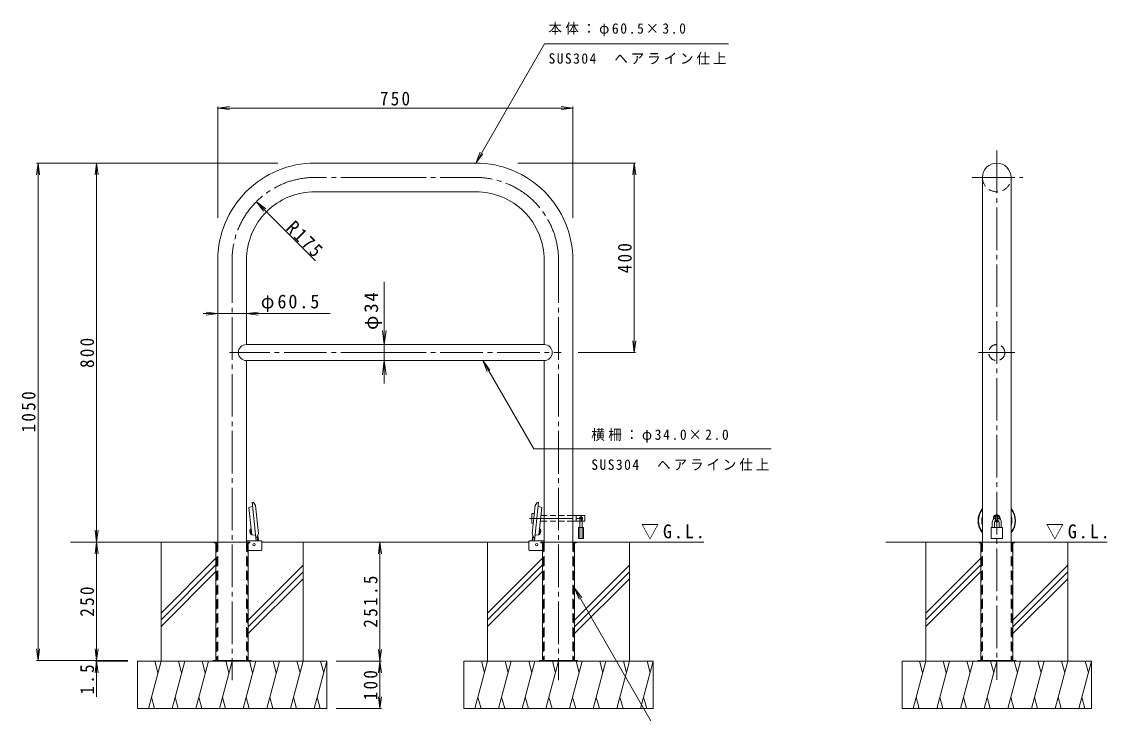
# Model space of a CAD drawing. Units: millimetres at full size, sheet at 1:10; some dimension numbers follow another scale. Extents: x -1750 to 1796, y -1370 to 972.
# Drawn here: x -1750 to 542, y -488 to 972 of the extents above; entities that cross this region are included whole.
import ezdxf

# ---------------------------------------------------------------- set-up
doc = ezdxf.new("R2010")
doc.units = ezdxf.units.MM
doc.header["$LTSCALE"] = 10
for name, pattern in [('CHAIN1', [8, 5, -1, 1, -1]), ('CHAIN2', [12, 9, -1, 1, -1]), ('DASHED1', [1.8, 1.2, -0.6]), ('DASHED2', [3, 2, -1])]:
    doc.linetypes.add(name, pattern=pattern)
for name, color, linetype, lineweight in [('C-0', 4, 'Continuous', 9), ('C-1', 7, 'Continuous', 9), ('C-2', 3, 'Continuous', 9), ('C-3', 3, 'DASHED2', 9), ('C-4', 7, 'Continuous', 9), ('C-5', 7, 'Continuous', 9), ('C-6', 2, 'Continuous', 9), ('C-9', 7, 'Continuous', 9), ('C-A', 2, 'Continuous', 9), ('C-B', 2, 'Continuous', 9), ('C-E', 6, 'Continuous', 5)]:
    doc.layers.add(name, color=color, linetype=linetype, lineweight=lineweight)
doc.styles.add('ＭＳ ゴシック', font='')
doc.styles.get('ＭＳ ゴシック').set_extended_font_data('MS Gothic')

msp = doc.modelspace()

# ---------------------------------------------------------------- linework, layer by layer
at = {"layer": 'C-0', "color": 7, "linetype": 'CHAIN2'}
for p, q in [((308.83, 699.74), (308.83, -417.54)), ((-986.38, 643.22), (-1131.13, 643.22)), ((-986.38, 643.22), (-791.63, 643.22)), ((256.94, 643.22), (363.97, 643.22)), ((-1306.13, 468.22), (-1306.13, -418.43)), ((-616.63, 468.22), (-616.63, -418.43)), ((-986.38, 273.47), (-1311.31, 273.47)), ((-986.38, 273.47), (-611.45, 273.47)), ((270.04, 273.47), (347.17, 273.47)), ((-678.01, -76.53), (-559.41, -76.53))]:
    msp.add_line(p, q, dxfattribs=at)
at = {"layer": 'C-0'}
for p, q in [((-1255.75, -117.73), (-1263.68, -42.33)), ((-1263.43, -42.12), (-1261.04, -42.77)), ((-1261.04, -42.77), (-1256.43, -49.12)), ((-667.01, -117.73), (-659.08, -42.33)), ((-661.72, -42.77), (-666.33, -49.12)), ((-659.34, -42.12), (-661.72, -42.77)), ((-1263.58, -51.64), (-1270.57, -53.27)), ((-1250.22, -108.22), (-1256.43, -49.12)), ((-672.55, -108.22), (-666.33, -49.12)), ((-659.18, -51.64), (-652.19, -53.27)), ((301.83, -75.69), (301.83, -77.6)), ((315.83, -75.69), (315.83, -77.6)), ((-1257.26, -111.79), (-1264.44, -111.65)), ((-1250.22, -108.22), (-1251.4, -111.3)), ((-672.55, -108.22), (-671.36, -111.3)), ((-665.5, -111.79), (-658.33, -111.65)), ((-1343.63, -126.53), (-1343.63, -128.03)), ((-1343.63, -126.53), (-1343.63, -128.03)), ((-1343.63, -128.03), (-1340.13, -128.03)), ((-1340.13, -128.03), (-1340.13, -376.53)), ((-1268.63, -128.03), (-1272.13, -128.03)), ((-1272.13, -128.03), (-1272.13, -376.53)), ((-654.13, -126.53), (-654.13, -128.03)), ((-654.13, -126.53), (-654.13, -128.03)), ((-654.13, -126.53), (-579.13, -126.53)), ((-654.13, -128.03), (-650.63, -128.03)), ((-650.63, -128.03), (-650.63, -376.53)), ((-582.63, -128.03), (-582.63, -376.53)), ((-579.13, -128.03), (-582.63, -128.03)), ((-579.13, -126.53), (-579.13, -128.03)), ((271.33, -126.53), (271.33, -128.03)), ((271.33, -126.53), (271.33, -128.03)), ((271.33, -126.53), (346.33, -126.53)), ((271.33, -128.03), (274.83, -128.03)), ((274.83, -128.03), (274.83, -376.53)), ((342.83, -128.03), (342.83, -376.53)), ((346.33, -128.03), (342.83, -128.03)), ((346.33, -126.53), (346.33, -128.03))]:
    msp.add_line(p, q, dxfattribs=at)
at = {"layer": 'C-0', "linetype": 'DASHED2'}
for p, q in [((-1338.63, -128.03), (-1338.63, -376.53)), ((-1273.63, -128.03), (-1273.63, -376.53)), ((-649.13, -128.03), (-649.13, -376.53)), ((-584.13, -128.03), (-584.13, -376.53)), ((276.33, -128.03), (276.33, -376.53)), ((341.33, -128.03), (341.33, -376.53))]:
    msp.add_line(p, q, dxfattribs=at)
at = {"layer": 'C-0'}
for points in [[(-1270.57, -53.27), (-1265.78, -98.87), (-1265.77, -98.92)], [(-652.19, -53.27), (-656.98, -98.87), (-656.99, -98.92)], [(-1343.63, -126.53), (-1268.63, -126.53), (-1268.63, -128.03)]]:
    msp.add_lwpolyline(points, dxfattribs=at)
at = {"layer": 'C-0', "color": 7, "linetype": 'CHAIN2'}
for centre, start, end in [((-1131.13, 468.22), 89.99976, 180), ((-791.63, 468.22), 0, 90.00024)]:
    msp.add_arc(centre, 175, start, end, dxfattribs=at)
at = {"layer": 'C-0'}
for centre, radius, start, end in [((-1263.48, -42.31), 0.2, 74.79398, 186), ((-659.28, -42.31), 0.2, 354, 105.20602), ((-1263.81, -50.67), 1, 283.12502, 6), ((-658.95, -50.67), 1, 174, 256.87498), ((308.83, -75.69), 7, 359.99939, 180.00061), ((308.83, -77.6), 7, 179.99939, 187.6925), ((308.83, -77.6), 7, 229.58139, 310.41597), ((308.83, -77.6), 7, 352.30522, 0.00061), ((-1257.28, -112.79), 1, 6, 88.87498), ((-665.48, -112.79), 1, 91.12502, 174), ((-1255.55, -117.71), 0.2, 186, 297.20602), ((-667.21, -117.71), 0.2, 242.79398, 354)]:
    msp.add_arc(centre, radius, start, end, dxfattribs=at)
at = {"layer": 'C-0', "linetype": 'DASHED2'}
for centre, start, end in [((-1340.13, -128.03), 0, 90), ((-1272.13, -128.03), 90, 180), ((-650.63, -128.03), 0, 90), ((-582.63, -128.03), 90, 180), ((274.83, -128.03), 0, 90), ((342.83, -128.03), 90, 180)]:
    msp.add_arc(centre, 1.5, start, end, dxfattribs=at)
at = {"layer": 'C-0'}
for major_axis, start_param, end_param in [((-4.16, 39.58), 0.7667625, 2.1642506), ((-4.06, 38.59), 0.7980163, 2.132987), ((-4.16, 39.58), 3.9038804, 5.3103083), ((-4.06, 38.59), 3.9348512, 5.2793375), ((-3.35, 31.83), 1.154745, 1.7762584), ((-3.35, 31.83), 4.2848321, 4.9293566)]:
    msp.add_ellipse((308.89, -81.55), major_axis=major_axis, ratio=0.9945, start_param=start_param, end_param=end_param, dxfattribs=at)
at = {"layer": 'C-1', "color": 3}
for p, q in [((278.58, -21.55), (278.58, -126.53)), ((339.08, -37.04), (339.08, -126.53)), ((-1244.88, -124.23), (-1275.88, -124.23)), ((-1243.38, -143.23), (-1243.38, -125.73)), ((-679.38, -143.23), (-679.38, -125.73)), ((-677.88, -124.23), (-646.88, -124.23)), ((-1244.88, -144.73), (-1272.13, -144.73)), ((-677.88, -144.73), (-650.63, -144.73))]:
    msp.add_line(p, q, dxfattribs=at)
at = {"layer": 'C-1', "color": 4}
for p, q in [((-1265.77, -98.92), (-1264.44, -111.65)), ((-1251.4, -111.3), (-1253.31, -116.28)), ((-671.36, -111.3), (-669.45, -116.28)), ((-656.99, -98.92), (-658.33, -111.65)), ((-1253.31, -116.28), (-1255.46, -117.89)), ((-669.45, -116.28), (-667.3, -117.89))]:
    msp.add_line(p, q, dxfattribs=at)
at = {"layer": 'C-1'}
for p, q in [((-1266.13, -376.53), (-1346.13, -376.53)), ((-1346.13, -376.53), (-1346.13, -378.03)), ((-1318.63, -376.53), (-1318.63, -378.03)), ((-1293.63, -376.53), (-1293.63, -378.03)), ((-1266.13, -376.53), (-1266.13, -378.03)), ((-656.63, -376.53), (-656.63, -378.03)), ((-576.63, -376.53), (-656.63, -376.53)), ((-629.13, -376.53), (-629.13, -378.03)), ((-604.13, -376.53), (-604.13, -378.03)), ((-576.63, -376.53), (-576.63, -378.03)), ((268.83, -376.53), (268.83, -378.03)), ((348.83, -376.53), (268.83, -376.53)), ((296.33, -376.53), (296.33, -378.03)), ((321.33, -376.53), (321.33, -378.03)), ((348.83, -376.53), (348.83, -378.03))]:
    msp.add_line(p, q, dxfattribs=at)
at = {"layer": 'C-1', "color": 3}
for centre, start, end in [((-1244.88, -125.73), 0, 90), ((-677.88, -125.73), 90, 180), ((-1244.88, -143.23), 270, 0), ((-677.88, -143.23), 180, 270)]:
    msp.add_arc(centre, 1.5, start, end, dxfattribs=at)
at = {"layer": 'C-2'}
for p, q in [((-986.38, 673.47), (-1131.13, 673.47)), ((-986.38, 673.47), (-791.63, 673.47)), ((278.58, 643.22), (278.58, -55.91)), ((339.08, 643.22), (339.08, -55.85)), ((-986.38, 612.97), (-1131.13, 612.97)), ((-986.38, 612.97), (-791.63, 612.97)), ((-1336.38, 468.22), (-1336.38, -126.53)), ((-1275.88, 468.22), (-1275.88, 290.47)), ((-646.88, 468.22), (-646.88, 290.47)), ((-586.38, 468.22), (-586.38, -126.53)), ((-986.38, 290.47), (-1275.88, 290.47)), ((-986.38, 290.47), (-646.88, 290.47)), ((-1275.88, -126.53), (-1275.88, 256.47)), ((-986.38, 256.47), (-1275.88, 256.47)), ((-986.38, 256.47), (-646.88, 256.47)), ((-646.88, -126.53), (-646.88, 256.47))]:
    msp.add_line(p, q, dxfattribs=at)
at = {"layer": 'C-2', "linetype": 'DASHED2'}
msp.add_circle((308.83, 273.47), 17, dxfattribs=at)
at = {"layer": 'C-2'}
for centre, radius, start, end in [((-1131.13, 468.22), 205.25, 89.99977, 180), ((-791.63, 468.22), 205.25, 0, 90.00023), ((308.83, 643.22), 30.25, 0, 180), ((-1131.13, 468.22), 144.75, 89.9998, 180), ((-791.63, 468.22), 144.75, 0, 90.0002), ((-1275.88, 273.47), 17, 90, 270), ((-646.88, 273.47), 17, 270, 90)]:
    msp.add_arc(centre, radius, start, end, dxfattribs=at)
at = {"layer": 'C-2', "linetype": 'DASHED2'}
msp.add_arc((308.83, 643.22), 30.25, 180.00047, 0.00047, dxfattribs=at)
at = {"layer": 'C-3'}
for p, q in [((-1336.38, -126.53), (-1336.38, -376.53)), ((-1275.88, -126.53), (-1275.88, -376.53)), ((-646.88, -126.53), (-646.88, -376.53)), ((-586.38, -126.53), (-586.38, -376.53)), ((278.58, -126.53), (278.58, -376.53)), ((339.08, -126.53), (339.08, -376.53))]:
    msp.add_line(p, q, dxfattribs=at)
at = {"layer": 'C-4'}
for p, q in [((-1336.38, 789.73), (-1311.59, 792.99)), ((-1336.38, 792.73), (-1336.38, 558.14)), ((-1336.38, 789.73), (-1311.59, 786.46)), ((-1336.38, 789.73), (-586.38, 789.73)), ((-586.38, 789.73), (-611.17, 792.99)), ((-586.38, 789.73), (-611.17, 786.46)), ((-586.38, 792.73), (-586.38, 558.14)), ((-1715.92, 673.47), (-1719.18, 648.69)), ((-1718.92, 673.47), (-1209.43, 673.47)), ((-1715.92, 673.47), (-1712.65, 648.69)), ((-1715.92, 673.47), (-1715.92, -376.53)), ((-1592.27, 673.47), (-1595.54, 648.69)), ((-1592.27, 673.47), (-1589.01, 648.69)), ((-1592.27, 673.47), (-1592.27, -126.53)), ((-453.83, 673.47), (-702.57, 673.47)), ((-456.83, 673.47), (-460.09, 648.69)), ((-456.83, 673.47), (-453.56, 648.69)), ((-456.83, 273.47), (-456.83, 673.47)), ((-1254.84, 592.01), (-1239.62, 572.17)), ((-1254.84, 592.01), (-1235, 576.79)), ((-1129.77, 466.86), (-1254.84, 592.01)), ((-984.79, 423.05), (-984.79, 208.42)), ((-1098.78, 355.83), (-1366.84, 355.83)), ((-1336.38, 355.83), (-1361.17, 359.09)), ((-1336.38, 355.83), (-1361.17, 352.57)), ((-1275.88, 355.83), (-1251.1, 359.09)), ((-1275.88, 355.83), (-1251.1, 352.57)), ((-1336.38, 335.83), (-1336.38, 334.03)), ((-1275.88, 335.83), (-1275.88, 334.03)), ((-984.79, 290.47), (-988.7, 320.22)), ((-984.79, 290.47), (-980.87, 320.22)), ((-456.83, 273.47), (-460.09, 298.26)), ((-456.83, 273.47), (-453.56, 298.26)), ((-984.79, 290.47), (-981.79, 290.47)), ((-984.79, 256.47), (-988.7, 226.73)), ((-984.79, 256.47), (-980.87, 226.73)), ((-984.79, 256.47), (-981.79, 256.47)), ((-453.83, 273.47), (-575.02, 273.47)), ((-1592.27, -126.53), (-1595.54, -101.74)), ((-1592.27, -126.53), (-1589.01, -101.74)), ((-1592.27, -126.53), (-1595.54, -151.31)), ((-1592.27, -126.53), (-1592.27, -378.03)), ((-1592.27, -126.53), (-1589.01, -151.31)), ((-993.73, -126.53), (-997, -151.32)), ((-993.73, -126.53), (-990.47, -151.32)), ((-993.73, -378.03), (-993.73, -126.53)), ((-1715.92, -376.53), (-1719.18, -351.74)), ((-1715.92, -376.53), (-1712.65, -351.74)), ((-1592.27, -376.53), (-1595.54, -351.74)), ((-1592.27, -376.53), (-1595.54, -351.74)), ((-1592.27, -376.53), (-1589.01, -351.74)), ((-1592.27, -376.53), (-1589.01, -351.74)), ((-993.73, -378.03), (-997, -353.24)), ((-993.73, -378.03), (-990.47, -353.24)), ((-1718.92, -376.53), (-1526.13, -376.53)), ((-1592.27, -378.03), (-1595.54, -402.81)), ((-1595.27, -378.03), (-1526.13, -378.03)), ((-1592.27, -378.03), (-1592.27, -452.98)), ((-1592.27, -378.03), (-1589.01, -402.81)), ((-990.73, -378.03), (-1086.13, -378.03)), ((-993.73, -378.03), (-997, -402.81)), ((-993.73, -378.03), (-990.47, -402.81)), ((-993.73, -478.03), (-993.73, -378.03)), ((-993.73, -478.03), (-997, -453.24)), ((-993.73, -478.03), (-990.47, -453.24)), ((-990.73, -478.03), (-1086.13, -478.03))]:
    msp.add_line(p, q, dxfattribs=at)
at = {"layer": 'C-5'}
for p, q in [((-791.63, 673.47), (-646.19, 925.39)), ((-646.19, 925.39), (-257.82, 925.4)), ((-791.63, 673.47), (-782.07, 696.57)), ((-791.63, 673.47), (-776.41, 693.31)), ((-776.76, 256.47), (-767.2, 233.38)), ((-776.76, 256.47), (-761.55, 236.64)), ((-776.76, 256.47), (-668.52, 70.17)), ((-167.42, 70.17), (-668.52, 70.17)), ((306.33, -81.3), (306.33, -71.76)), ((311.33, -81.3), (311.33, -71.76)), ((-582.63, -223.67), (-373.52, -588.46)), ((-582.63, -223.67), (-567.41, -243.5)), ((-582.63, -223.67), (-573.06, -246.77))]:
    msp.add_line(p, q, dxfattribs=at)
for centre, radius, start, end in [((308.83, -76.53), 6, 349.8367, 190.1633), ((308.83, -76.53), 6, 234.7027, 305.2973), ((307.33, -71.76), 1, 107.45982, 180), ((307.33, -81.3), 1, 180, 252.54018), ((310.33, -71.76), 1, 0, 72.54018), ((310.33, -81.3), 1, 287.45982, 0)]:
    msp.add_arc(centre, radius, start, end, dxfattribs=at)
at = {"layer": 'C-6', "color": 7}
for p, q in [((-673.2, -85.53), (-673.2, -67.53)), ((-672.2, -66.53), (-668.16, -66.53)), ((-670.26, -86.53), (-672.2, -86.53)), ((-646.88, -82.53), (-655.26, -82.53)), ((-646.88, -70.53), (-654, -70.53)), ((-562.2, -70.53), (-586.38, -70.53)), ((-562.2, -82.53), (-586.38, -82.53)), ((-579.2, -70.53), (-579.2, -82.53)), ((-561.2, -71.53), (-561.2, -81.53))]:
    msp.add_line(p, q, dxfattribs=at)
at = {"layer": 'C-6', "color": 7, "linetype": 'DASHED1'}
for p, q in [((-586.38, -70.53), (-646.88, -70.53)), ((-586.38, -82.53), (-646.88, -82.53))]:
    msp.add_line(p, q, dxfattribs=at)
at = {"layer": 'C-6', "color": 7, "linetype": 'CHAIN1'}
msp.add_line((-569.2, -72.01), (-569.2, -81.07), dxfattribs=at)
at = {"layer": 'C-6'}
for p, q in [((299.33, -85.03), (299.33, -95.53)), ((303.83, -85.03), (303.83, -95.53)), ((313.83, -85.03), (313.83, -95.53)), ((318.33, -85.03), (318.33, -95.53)), ((-1267.87, -101.91), (-1268.59, -102.79)), ((-1268.59, -102.79), (-1267.39, -102.66)), ((-1268.13, -107.16), (-1268.59, -102.79)), ((-1268.13, -107.16), (-1266.93, -107.04)), ((-1267.25, -107.87), (-1268.13, -107.16)), ((-1267.87, -101.91), (-1267.48, -101.87)), ((-1267.25, -107.87), (-1266.85, -107.83)), ((-1250.24, -124.23), (-1251.56, -111.71)), ((-672.52, -124.23), (-671.2, -111.71)), ((-655.52, -107.87), (-655.91, -107.83)), ((-654.64, -107.16), (-655.83, -107.04)), ((-655.52, -107.87), (-654.64, -107.16)), ((-654.18, -102.79), (-655.37, -102.66)), ((-654.89, -101.91), (-655.29, -101.87)), ((-654.89, -101.91), (-654.18, -102.79)), ((-654.64, -107.16), (-654.18, -102.79)), ((296.83, -95.53), (320.83, -95.53)), ((320.83, -95.53), (320.83, -119.03))]:
    msp.add_line(p, q, dxfattribs=at)
at = {"layer": 'C-6', "color": 6, "lineweight": 5}
for p, q in [((-1343.63, -126.53), (-1647.29, -126.53)), ((-1243.38, -126.53), (-679.38, -126.53)), ((-586.38, -126.53), (-309.97, -126.53))]:
    msp.add_line(p, q, dxfattribs=at)
at = {"layer": 'C-6'}
msp.add_lwpolyline([(296.83, -95.53), (296.83, -119.03), (320.83, -119.03)], dxfattribs=at)
at = {"layer": 'C-6', "color": 7}
for centre, radius, start, end in [((-672.2, -67.53), 1, 90, 180), ((-672.2, -85.53), 1, 180, 270), ((-569.2, -76.53), 3.5, 310.00473, 229.99223), ((-562.2, -71.53), 1, 0, 90), ((-562.2, -81.53), 1, 270, 0)]:
    msp.add_arc(centre, radius, start, end, dxfattribs=at)
at = {"layer": 'C-6'}
for radius, start, end in [(9.5, 105.25735, 180), (5, 119.99915, 180), (9.5, 0, 74.74271), (5, 0, 60.00085)]:
    msp.add_arc((308.83, -85.03), radius, start, end, dxfattribs=at)
at = {"layer": 'C-9'}
for p, q in [((-1255.07, -124.23), (-1255.75, -117.73)), ((-1251.85, -124.23), (-1252.82, -115)), ((-670.91, -124.23), (-669.94, -115)), ((-667.69, -124.23), (-667.01, -117.73))]:
    msp.add_line(p, q, dxfattribs=at)
at = {"layer": 'C-A'}
for p, q in [((-571.45, -77.78), (-571.45, -95.53)), ((-566.95, -77.78), (-566.95, -95.53)), ((-574.2, -95.53), (-574.2, -119.03)), ((-574.2, -95.53), (-564.2, -95.53)), ((-571.95, -95.53), (-571.95, -119.03)), ((-566.45, -95.53), (-566.45, -119.03)), ((-564.2, -95.53), (-564.2, -119.03)), ((-574.2, -119.03), (-564.2, -119.03))]:
    msp.add_line(p, q, dxfattribs=at)
msp.add_arc((-569.2, -77.78), 2.25, 0, 180, dxfattribs=at)
at = {"layer": 'C-B'}
for p, q in [((-1267.69, -99.88), (-1267.33, -99.09)), ((-1267.69, -99.88), (-1266.64, -109.82)), ((-1267.33, -99.09), (-1265.77, -98.92)), ((-1266.64, -109.82), (-1266.13, -110.52)), ((-1266.13, -110.52), (-1264.57, -110.36)), ((-656.63, -110.52), (-658.19, -110.36)), ((-655.43, -99.09), (-656.99, -98.92)), ((-656.12, -109.82), (-656.63, -110.52)), ((-655.08, -99.88), (-656.12, -109.82)), ((-655.08, -99.88), (-655.43, -99.09))]:
    msp.add_line(p, q, dxfattribs=at)
at = {"layer": 'C-E'}
for p, q in [((-1540.35, -126.53), (-1343.63, -126.53)), ((-1456.13, -378.03), (-1456.13, -126.53)), ((-1243.38, -126.53), (-1072.73, -126.53)), ((-1156.13, -378.03), (-1156.13, -126.53)), ((-850.85, -126.53), (-679.38, -126.53)), ((-766.63, -378.03), (-766.63, -126.53)), ((-579.13, -126.53), (-383.23, -126.53)), ((-466.63, -378.03), (-466.63, -126.53)), ((74.61, -126.53), (271.33, -126.53)), ((158.83, -378.03), (158.83, -126.53)), ((346.33, -126.53), (542.23, -126.53)), ((458.83, -378.03), (458.83, -126.53)), ((-1340.13, -160.72), (-1456.13, -276.72)), ((-1340.13, -174.86), (-1456.13, -290.86)), ((-1156.13, -175.6), (-1272.13, -291.6)), ((-650.63, -160.72), (-766.63, -276.72)), ((-650.63, -174.86), (-766.63, -290.86)), ((-466.63, -175.6), (-582.63, -291.6)), ((274.83, -160.72), (158.83, -276.72)), ((274.83, -174.86), (158.83, -290.86)), ((458.83, -175.6), (342.83, -291.6)), ((-1340.13, -189), (-1456.13, -305)), ((-1156.13, -189.74), (-1272.13, -305.74)), ((-1156.13, -203.89), (-1272.13, -319.89)), ((-650.63, -189), (-766.63, -305)), ((-466.63, -189.74), (-582.63, -305.74)), ((-466.63, -203.88), (-582.63, -319.88)), ((274.83, -189), (158.83, -305)), ((458.83, -189.74), (342.83, -305.74)), ((458.83, -203.88), (342.83, -319.88)), ((-1456.13, -378.03), (-1482.93, -478.03)), ((-1469.18, -378.03), (-1462.66, -402.38)), ((-1406.13, -378.03), (-1432.93, -478.03)), ((-1419.18, -378.03), (-1412.66, -402.38)), ((-1356.13, -378.03), (-1382.93, -478.03)), ((-1369.18, -378.03), (-1362.66, -402.38)), ((-1306.13, -378.03), (-1332.93, -478.03)), ((-1319.18, -378.03), (-1312.66, -402.38)), ((-1256.13, -378.03), (-1282.93, -478.03)), ((-1269.18, -378.03), (-1262.66, -402.38)), ((-1206.13, -378.03), (-1232.93, -478.03)), ((-1219.18, -378.03), (-1212.66, -402.38)), ((-1156.13, -378.03), (-1182.93, -478.03)), ((-1169.18, -378.03), (-1162.66, -402.38)), ((-1106.13, -378.03), (-1132.93, -478.03)), ((-1119.18, -378.03), (-1112.66, -402.38)), ((-1106.13, -478.03), (-1106.13, -378.03)), ((-816.63, -378.03), (-416.63, -378.03)), ((-816.63, -478.03), (-816.63, -378.03)), ((-766.63, -378.03), (-793.43, -478.03)), ((-779.68, -378.03), (-773.16, -402.38)), ((-716.63, -378.03), (-743.43, -478.03)), ((-729.68, -378.03), (-723.16, -402.38)), ((-666.63, -378.03), (-693.43, -478.03)), ((-679.68, -378.03), (-673.16, -402.38)), ((-616.63, -378.03), (-643.43, -478.03)), ((-629.68, -378.03), (-623.16, -402.38)), ((-566.63, -378.03), (-593.43, -478.03)), ((-579.68, -378.03), (-573.16, -402.38)), ((-516.63, -378.03), (-543.43, -478.03)), ((-529.68, -378.03), (-523.16, -402.38)), ((-466.63, -378.03), (-493.43, -478.03)), ((-479.68, -378.03), (-473.16, -402.38)), ((-416.63, -378.03), (-443.43, -478.03)), ((-429.68, -378.03), (-423.16, -402.38)), ((-416.63, -478.03), (-416.63, -378.03)), ((108.83, -378.03), (508.83, -378.03)), ((108.83, -478.03), (108.83, -378.03)), ((158.83, -378.03), (132.03, -478.03)), ((145.78, -378.03), (152.3, -402.38)), ((208.83, -378.03), (182.03, -478.03)), ((195.78, -378.03), (202.3, -402.38)), ((258.83, -378.03), (232.03, -478.03)), ((245.78, -378.03), (252.3, -402.38)), ((308.83, -378.03), (282.03, -478.03)), ((295.78, -378.03), (302.3, -402.38)), ((358.83, -378.03), (332.03, -478.03)), ((345.78, -378.03), (352.3, -402.38)), ((408.83, -378.03), (382.03, -478.03)), ((395.78, -378.03), (402.3, -402.38)), ((458.83, -378.03), (432.03, -478.03)), ((445.78, -378.03), (452.3, -402.38)), ((508.83, -378.03), (482.03, -478.03)), ((495.78, -378.03), (502.3, -402.38)), ((508.83, -478.03), (508.83, -378.03)), ((-1469.88, -478.03), (-1476.4, -453.68)), ((-1419.88, -478.03), (-1426.4, -453.68)), ((-1369.88, -478.03), (-1376.4, -453.68)), ((-1319.88, -478.03), (-1326.4, -453.68)), ((-1269.88, -478.03), (-1276.4, -453.68)), ((-1219.88, -478.03), (-1226.4, -453.68)), ((-1169.88, -478.03), (-1176.4, -453.68)), ((-1119.88, -478.03), (-1126.4, -453.68)), ((-780.38, -478.03), (-786.9, -453.68)), ((-730.38, -478.03), (-736.9, -453.68)), ((-680.38, -478.03), (-686.9, -453.68)), ((-630.38, -478.03), (-636.9, -453.68)), ((-580.38, -478.03), (-586.9, -453.68)), ((-530.38, -478.03), (-536.9, -453.68)), ((-480.38, -478.03), (-486.9, -453.68)), ((-430.38, -478.03), (-436.9, -453.68)), ((145.08, -478.03), (138.56, -453.68)), ((195.08, -478.03), (188.56, -453.68)), ((245.08, -478.03), (238.56, -453.68)), ((295.08, -478.03), (288.56, -453.68)), ((345.08, -478.03), (338.56, -453.68)), ((395.08, -478.03), (388.56, -453.68)), ((445.08, -478.03), (438.56, -453.68)), ((495.08, -478.03), (488.56, -453.68)), ((-1506.13, -478.03), (-1106.13, -478.03)), ((-816.63, -478.03), (-416.63, -478.03)), ((108.83, -478.03), (508.83, -478.03))]:
    msp.add_line(p, q, dxfattribs=at)
msp.add_lwpolyline([(-1506.13, -478.03), (-1506.13, -378.03), (-1106.13, -378.03)], dxfattribs=at)
at = {"layer": 'C-E', "color": 4, "lineweight": 9}
for centre in [(-1259.78, -132.03), (-662.98, -132.03)]:
    msp.add_circle(centre, 2.5, dxfattribs=at)

# ---------------------------------------------------------------- texts
at = {"layer": 'C-4', "color": 2, "char_height": 29.33, "attachment_point": 7, "style": 'ＭＳ ゴシック'}
for s, insert in [('\\T1.27;\\W0.9;750', (-993.88, 794.73)), ('\\T1.22;\\W0.95;φ60.5', (-1245.42, 358.83))]:
    msp.add_mtext(s, dxfattribs=dict(at, insert=insert))
for s, insert, rotation in [('\\T1.28;\\W0.9;R175', (-1194.45, 533.64), 315), ('\\T1.27;\\W0.9;400', (-461.83, 440.97), 90), ('\\T1.19;φ34', (-989.79, 321.26), 90), ('\\T1.27;\\W0.9;800', (-1597.27, 240.97), 90), ('\\T1.28;\\W0.9;1050', (-1720.92, 104.72), 90), ('\\T1.28;\\W0.9;251.5', (-998.73, -307.28), 90), ('\\T1.27;\\W0.9;250', (-1597.27, -284.03), 90), ('\\T1.27;\\W0.9;1.5', (-1597.27, -448.45), 90), ('\\T1.27;\\W0.9;100', (-998.73, -460.53), 90)]:
    msp.add_mtext(s, dxfattribs=dict(at, insert=insert, rotation=rotation))
at = {"layer": 'C-5', "char_height": 21.99, "attachment_point": 7, "style": 'ＭＳ ゴシック'}
for s, insert in [('\\T1.25;\\W0.95;本体：φ60.5×3.0', (-637.82, 940.79)), ('\\T1.22;\\W0.95;SUS304\u3000ヘアライン仕上', (-637.82, 881.05)), ('\\T1.25;\\W0.95;横柵：φ34.0×2.0', (-547.42, 83.32)), ('\\T1.22;\\W0.95;SUS304\u3000ヘアライン仕上', (-547.42, 23.57))]:
    msp.add_mtext(s, dxfattribs=dict(at, insert=insert))
at = {"layer": 'C-5', "color": 2, "char_height": 29.33, "attachment_point": 7, "style": 'ＭＳ ゴシック'}
for insert in [(-442.49, -121.3), (412.52, -121.3)]:
    msp.add_mtext('\\T1.22;\\W0.95;▽G.L.', dxfattribs=dict(at, insert=insert))

doc.saveas('drawing.dxf')
